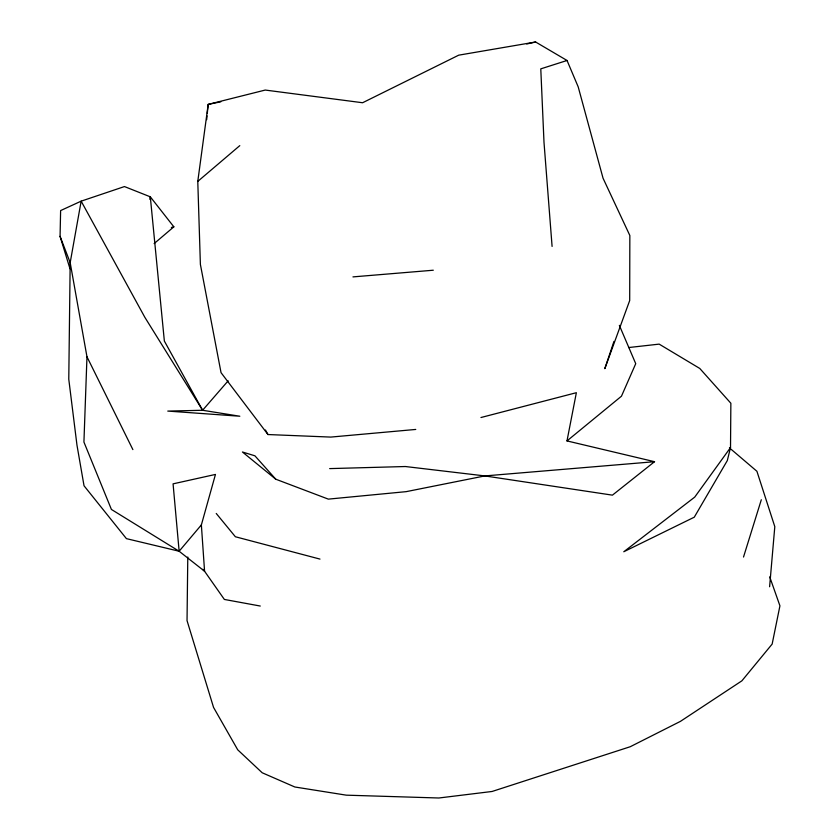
<?xml version="1.0" encoding="UTF-8"?>
<svg xmlns="http://www.w3.org/2000/svg" width="840" height="840" viewBox="0 0 840 840"><rect width="100%" height="100%" fill="white"/><g stroke="black" fill="none" stroke-linecap="round" stroke-linejoin="round"><path stroke-width="1.26" d="M730.517 447.573L694.732 497.112L623.784 551.754L694.271 517.188L727.314 460.562L730.517 447.573L730.863 403.253L699.773 368.456L659.159 344.127L628.593 347.55M187.782 557.036L187.036 620.613L213.549 707.406L237.731 749.816L262.196 772.769L294.819 786.986L346.311 795.165L438.858 798L492.104 791.469L630.231 746.728L680.411 721.381L741.888 680.831L772.149 644.081L779.929 605.829L769.724 576.87M69.962 268.695L60.071 236.355L60.617 210.578L81.155 201.159L124.457 186.564L150.308 196.822L173.849 226.832L154.13 243.59M60.071 236.355L70.182 262.658L86.972 356.8L83.927 442.06L111.416 509.45L179.141 551.24L204.572 571.242L224.364 599.445L260.274 606.039M769.608 586.75L774.806 526.659L756.913 471.282L729.466 447.888M206.682 119.679L207.049 115.857M207.302 113.305L208.184 104.391L265.24 90.058L362.607 102.742L458.714 55.167L535.626 42L567.042 60.48L578.203 86.888L603.057 178.248L629.843 235.505L629.696 300.531L604.811 368.666L613.946 341.429M415.758 429.44L330.781 437.084L267.971 434.543L221.046 372.666L200.393 264.442L197.778 181.398L208.184 104.391L220.815 101.819M149.94 199.406L150.308 196.822L164.357 341.05L202.597 410.267L239.831 416.231L167.769 411.086L202.597 410.267L228.155 380.825M329.658 468.605L405.384 466.526L484.827 475.923L612.433 495.149L654.538 461.695L566.99 440.916L576.366 392.7L480.953 417.522M202.808 569.341L204.572 571.242L201.369 524.916L215.46 474.432L173.072 483.851L179.141 551.24L126.42 538.639L84.032 485.782L76.976 445.169L68.775 379.218L70.182 262.658L81.155 201.159L144.858 317.331L202.597 410.267M743.516 557.036L761.313 499.748M179.141 551.24L201.369 524.916M197.778 181.398L239.789 145.635M566.99 440.916L621.464 396.197L635.733 363.678L619.343 325.343M567.042 60.48L540.782 68.859L543.995 142.265L552.09 246.424M171.36 227.525L173.849 226.832M526.754 43.985L535.626 42M352.957 276.895L433.304 270.218M654.538 461.695L484.827 475.923L406.171 491.652L328.335 499.128L275.772 479.209L242.424 451.994L254.919 455.816L275.772 479.209M319.988 559.094L235.368 536.75L216.248 513.471M265.461 430.007L267.971 434.543M86.972 356.8L132.877 449.6"/></g></svg>
